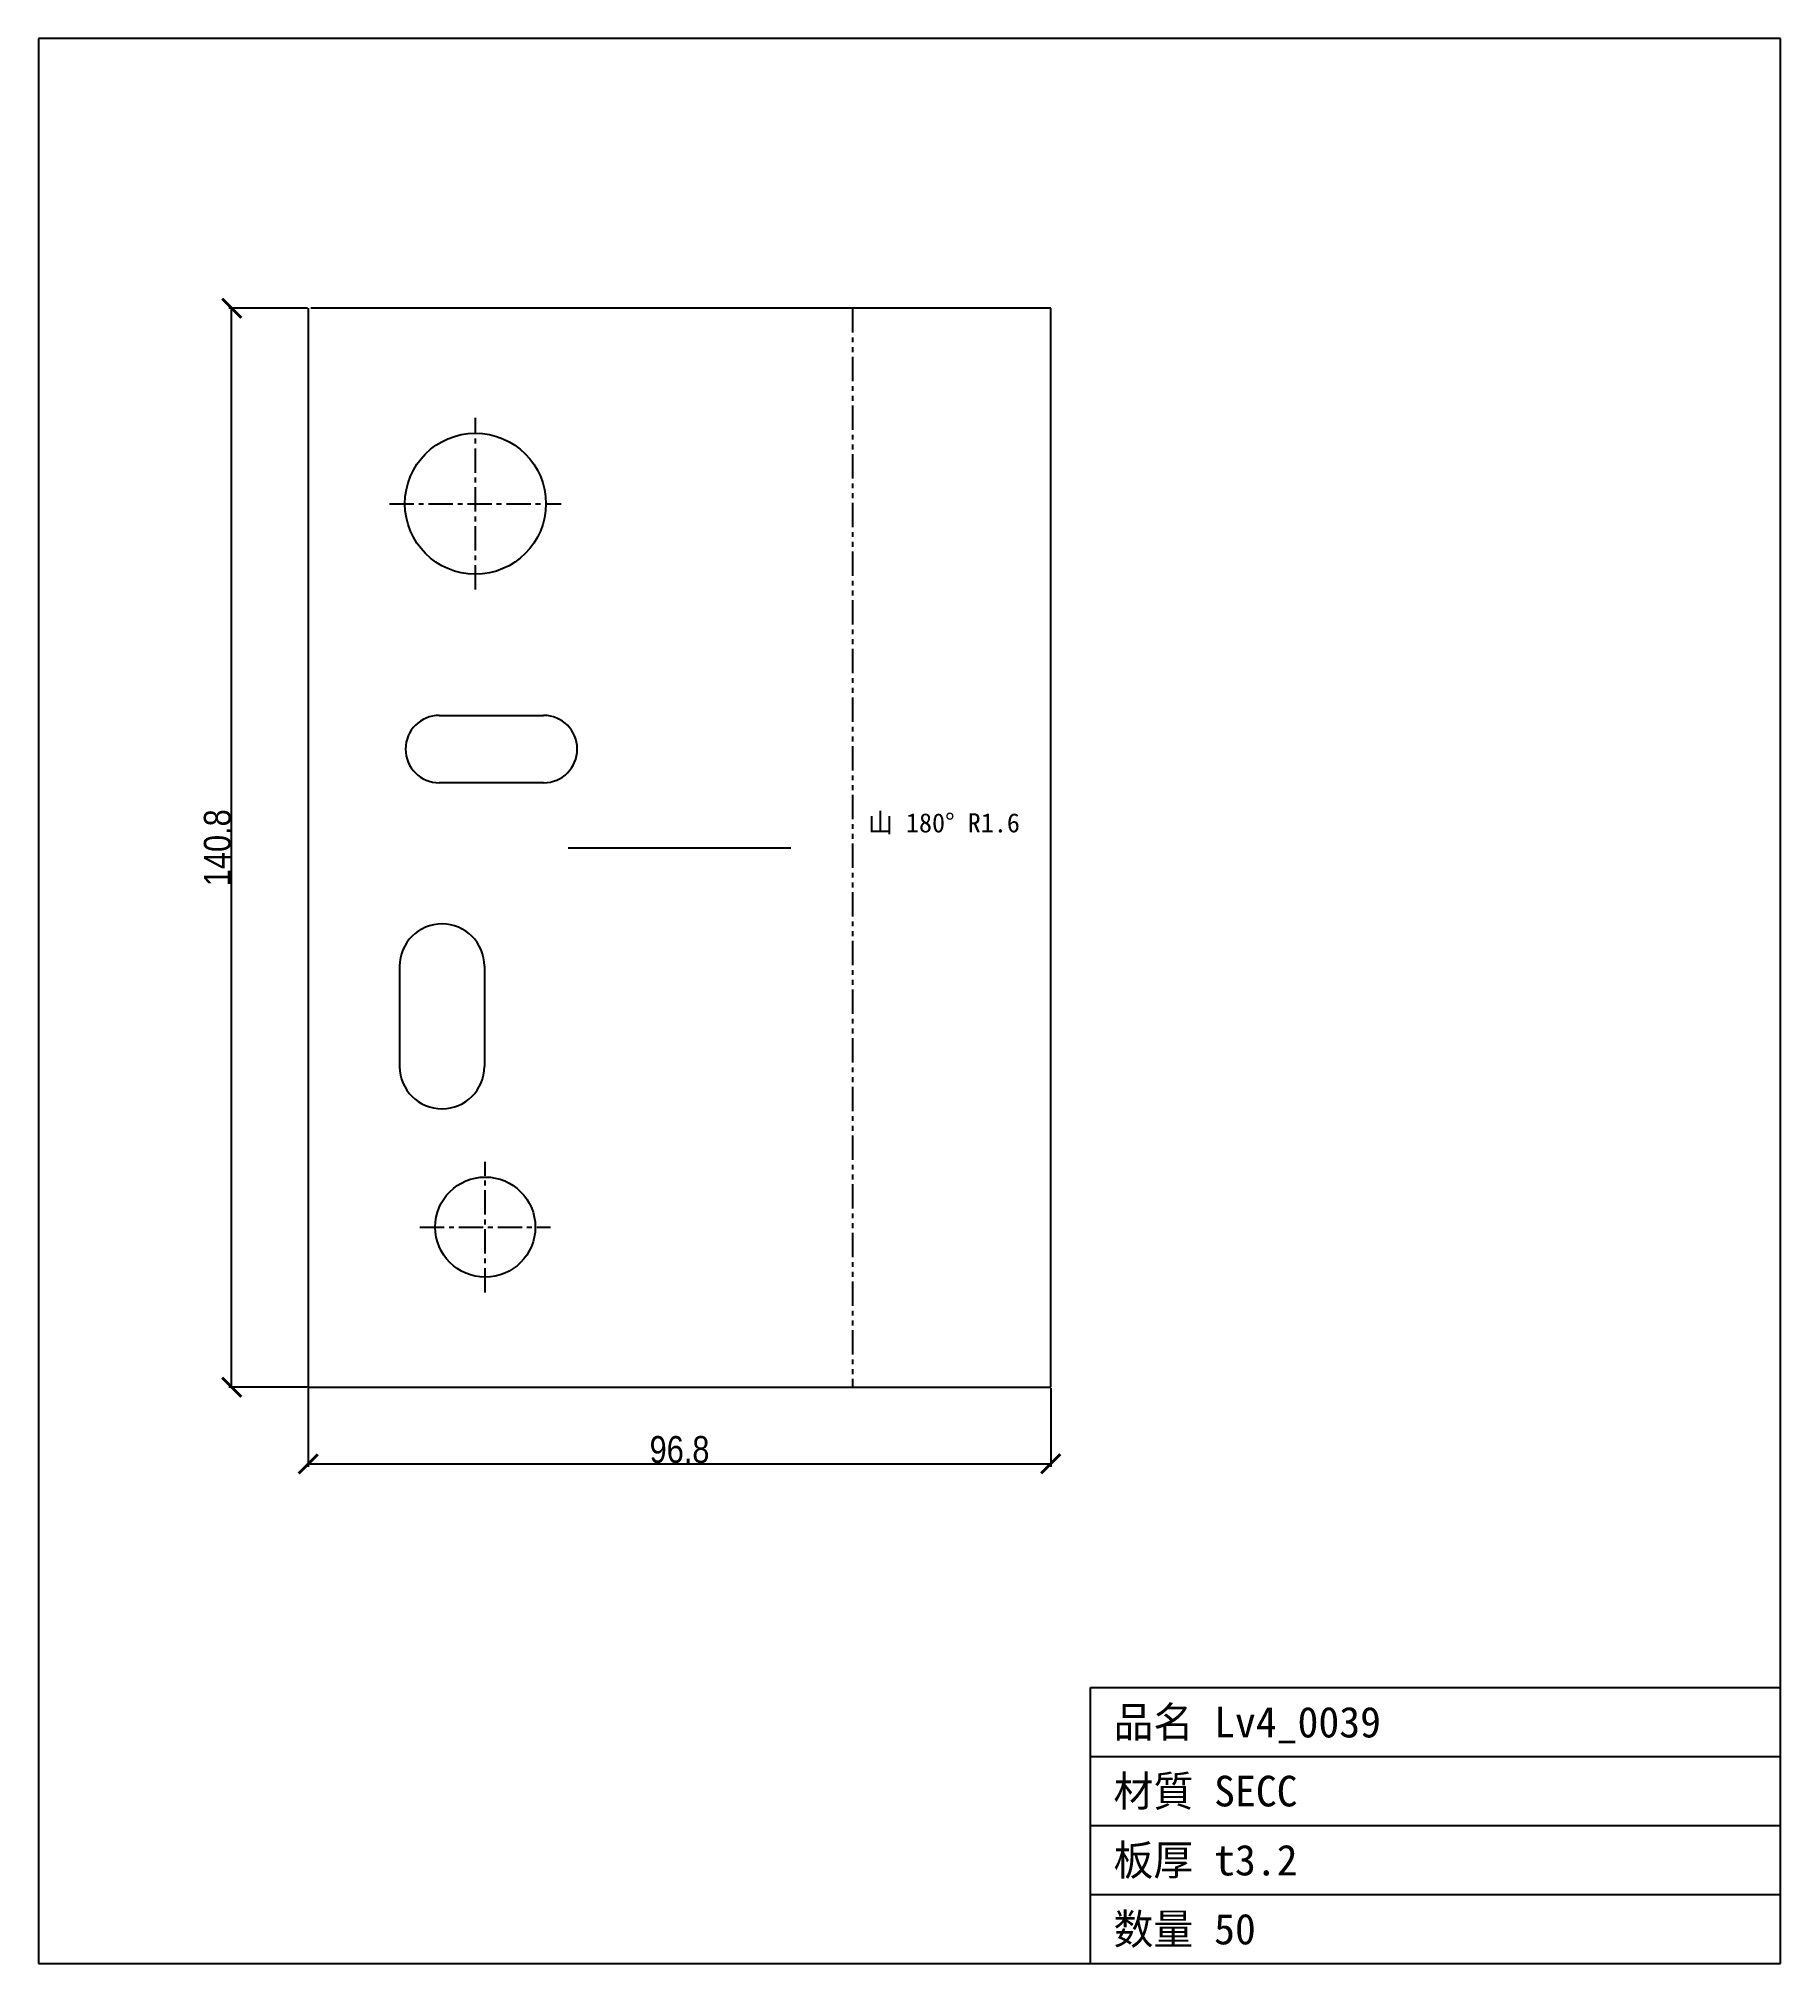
# Model space of a CAD drawing. Header units: millimetres. Extents: x -35 to 192, y -75 to 176.
import ezdxf

# ---------------------------------------------------------------- set-up
doc = ezdxf.new("R2010")
doc.units = ezdxf.units.MM
doc.linetypes.add('CENTER', pattern=[5.08, 3.175, -0.635, 0.635, -0.635])
doc.linetypes.add('PHANTOM', pattern=[6.35, 3.175, -0.635, 0.635, -0.635, 0.635, -0.635])
for name, color, linetype in [('BEND', 7, 'Continuous'), ('CENTER', 7, 'Continuous'), ('CUT', 7, 'Continuous'), ('DIM', 7, 'Continuous'), ('FRAME', 7, 'Continuous'), ('MARK', 7, 'Continuous'), ('TEXT', 7, 'Continuous')]:
    doc.layers.add(name, color=color, linetype=linetype)
doc.styles.add('OpenSansCondensed-Light', font='OpenSansCondensed-Light.ttf')
doc.dimstyles.new('EZDXF', dxfattribs={"dimtxt": 0.25, "dimasz": 0.175, "dimexe": 0.375, "dimexo": 0.125, "dimgap": 0.1, "dimtad": 1, "dimlfac": 100, "dimzin": 12, "dimdsep": 46, "dimtxsty": 'OpenSansCondensed-Light', "dimblk": 'ARCHTICK', "dimcen": 2.5, "dimazin": 3, "dimtfac": 0.5, "dimtmove": 2, "dimatfit": 3})

# ---------------------------------------------------------------- blocks, each defined once
blk = doc.blocks.new('_ARCHTICK')
at = {"color": 0, "linetype": 'BYBLOCK', "const_width": 0.15}
blk.add_lwpolyline([(-0.5, -0.5), (0.5, 0.5)], dxfattribs=at)

msp = doc.modelspace()

# ---------------------------------------------------------------- linework, layer by layer
at = {"layer": 'BEND', "color": 3, "linetype": 'PHANTOM'}
msp.add_line((71.01, 140.78), (71.01, 0), dxfattribs=at)
at = {"layer": 'CENTER', "color": 1, "linetype": 'CENTER'}
for p, q in [((21.8, 104.08), (21.8, 126.48)), ((10.6, 115.28), (33, 115.28)), ((23.08, 12.36), (23.08, 29.42)), ((14.55, 20.89), (31.61, 20.89))]:
    msp.add_line(p, q, dxfattribs=at)
at = {"layer": 'CUT'}
for p, q in [((0, 140.78), (0, 0)), ((96.85, 140.78), (0.32, 140.78)), ((96.85, 0), (96.85, 140.78)), ((17.08, 87.66), (30.69, 87.66)), ((30.69, 78.86), (17.08, 78.86)), ((11.92, 41.85), (11.92, 54.92)), ((22.97, 54.92), (22.97, 41.85)), ((0, 0), (96.85, 0))]:
    msp.add_line(p, q, dxfattribs=at)
for centre, radius in [((21.8, 115.28), 9.2), ((23.08, 20.89), 6.53)]:
    msp.add_circle(centre, radius, dxfattribs=at)
for centre, radius, start, end in [((17.08, 83.26), 4.4, 90, -90), ((30.69, 83.26), 4.4, -90, 90), ((17.44, 54.92), 5.53, 0, 180), ((17.44, 41.85), 5.53, 180, 0)]:
    msp.add_arc(centre, radius, start, end, dxfattribs=at)
at = {"layer": 'FRAME'}
for p, q in [((192.04, 175.98), (-35.2, 175.98)), ((-35.2, 175.98), (-35.2, -75.2)), ((192.04, -75.2), (192.04, 175.98)), ((102.04, -75.2), (102.04, -39.2)), ((102.04, -39.2), (192.04, -39.2)), ((102.04, -48.2), (192.04, -48.2)), ((102.04, -57.2), (192.04, -57.2)), ((102.04, -66.2), (192.04, -66.2)), ((-35.2, -75.2), (192.04, -75.2))]:
    msp.add_line(p, q, dxfattribs=at)
at = {"layer": 'MARK'}
msp.add_line((33.9, 70.39), (62.95, 70.39), dxfattribs=at)

# ---------------------------------------------------------------- texts
at = {"layer": 'TEXT'}
for s, height, p in [('山 180° R1.6', 2.5, (73.01, 72.39)), ('品名 Lv4_0039', 4, (105.04, -45.7)), ('材質 SECC', 4, (105.04, -54.7)), ('板厚 t3.2', 4, (105.04, -63.7)), ('数量 50', 4, (105.04, -72.7))]:
    msp.add_text(s, height=height, dxfattribs=at).set_placement(p)

# ---------------------------------------------------------------- dimensions: what is measured, and where the dimension line sits
at = {"layer": 'DIM'}
msp.add_linear_dim(base=(-10, 0), p1=(0, 0), p2=(0, 140.78), angle=90, dimstyle='EZDXF', override={"dimtxt": 3.5, "dimasz": 2.5, "dimdec": 1, "dimlfac": 1}, dxfattribs=at).render()
msp.add_linear_dim(base=(0, -10), p1=(0, 0), p2=(96.8492, 0), dimstyle='EZDXF', override={"dimtxt": 3.5, "dimasz": 2.5, "dimdec": 1, "dimlfac": 1}, dxfattribs=at).render()

doc.saveas('drawing.dxf')
